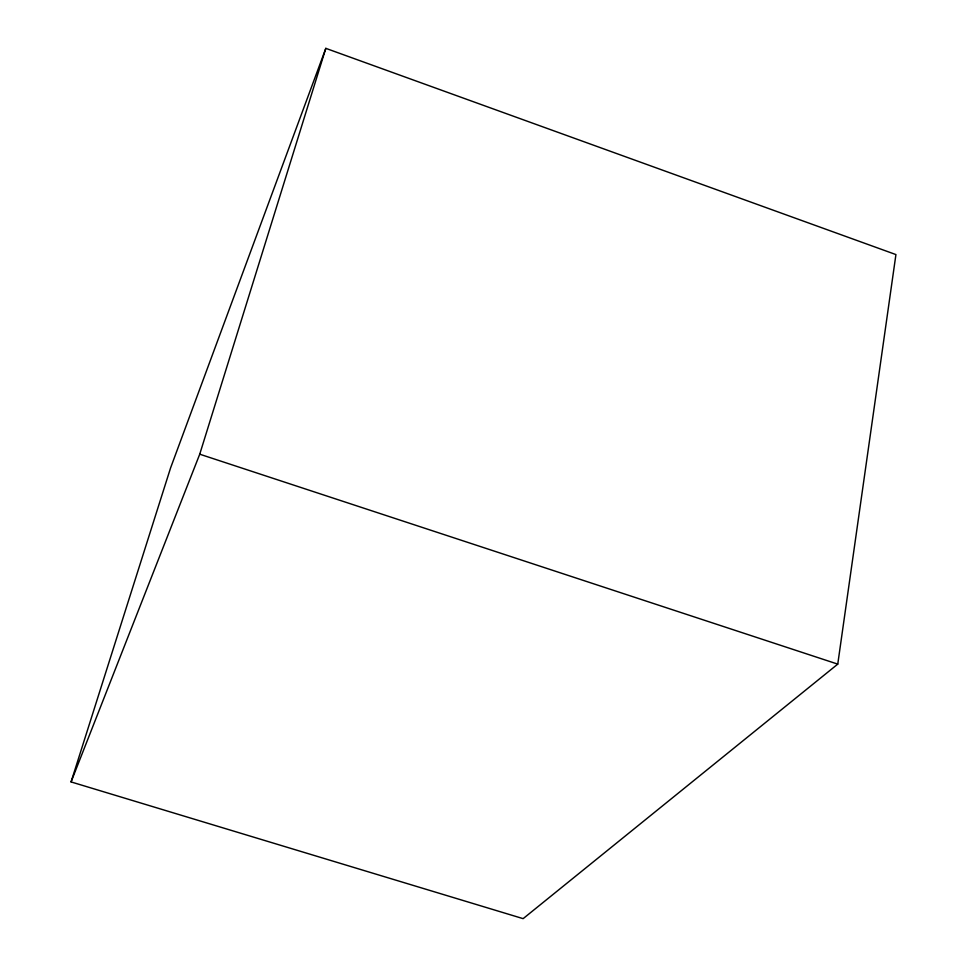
<?xml version="1.0" encoding="UTF-8"?>
<svg xmlns="http://www.w3.org/2000/svg" width="967" height="967" viewBox="0 0 967 967"><rect width="100%" height="100%" fill="white"/><g stroke="black" fill="none" stroke-linecap="round" stroke-linejoin="round"><path stroke-width="1.45" d="M837.76 664.124L895.926 254.575L325.819 48.35L170.579 467.931L71.075 781.928L523.123 918.65L837.76 664.124L199.734 454.2L71.075 781.928M199.734 454.2L325.819 48.35"/></g></svg>
